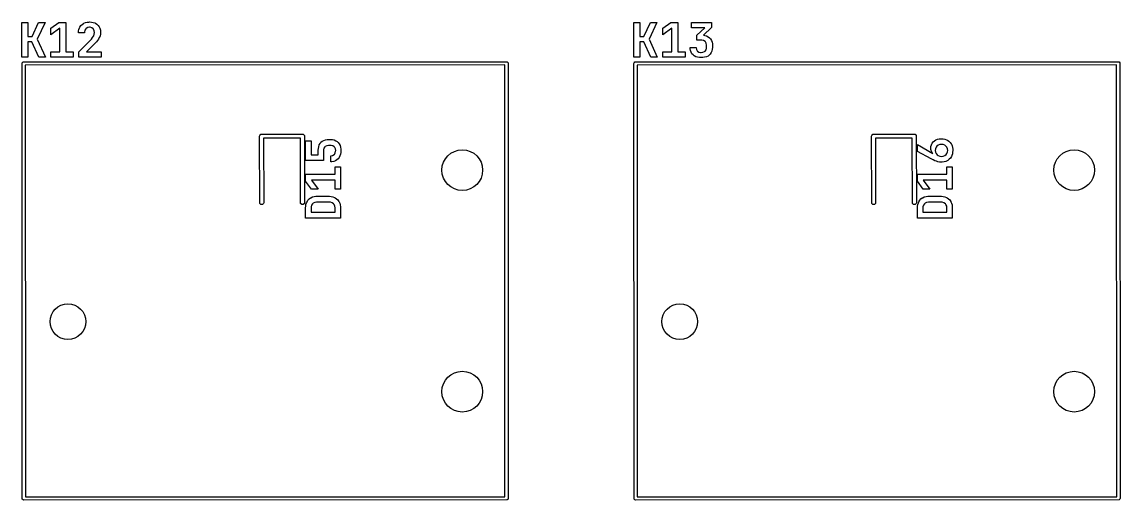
# Model space of a CAD drawing. Extents: x 0.7 to 11, y -6.1 to -1.6.
# Drawn here: x 8.923 to 10.195, y -2.23 to -1.676 of the extents above; entities that cross this region are included whole.
import ezdxf

# ---------------------------------------------------------------- set-up
doc = ezdxf.new("R2010")
doc.units = 0
doc.header["$MEASUREMENT"] = 0
doc.layers.add('BLACK', color=7, linetype='CONTINUOUS')

msp = doc.modelspace()

# ---------------------------------------------------------------- linework, layer by layer
at = {"layer": 'BLACK', "linetype": 'CONTINUOUS'}
for p, q in [((8.9231, -1.7171), (8.9231, -1.6769)), ((8.9231, -1.6769), (8.93, -1.6769)), ((8.93, -1.6769), (8.93, -1.6933)), ((8.9348, -1.6933), (8.9424, -1.6769)), ((8.9499, -1.6769), (8.9408, -1.6961)), ((8.9424, -1.6769), (8.9499, -1.6769)), ((8.9566, -1.6836), (8.9658, -1.6769)), ((8.9658, -1.6769), (8.974, -1.6769)), ((8.974, -1.6769), (8.974, -1.7109)), ((8.9927, -1.6792), (8.9944, -1.6781)), ((8.9944, -1.6781), (8.9947, -1.6779)), ((8.9947, -1.6779), (8.9966, -1.6771)), ((8.9966, -1.6771), (8.9985, -1.6766)), ((8.9985, -1.6766), (9.0006, -1.6764)), ((9.0006, -1.6764), (9.0015, -1.6763)), ((9.0015, -1.6763), (9.0036, -1.6765)), ((9.0036, -1.6765), (9.0055, -1.6768)), ((9.0055, -1.6768), (9.0075, -1.6775)), ((9.0075, -1.6775), (9.0082, -1.6778)), ((9.0082, -1.6778), (9.0098, -1.6789)), ((9.6318, -1.7171), (9.6318, -1.6769)), ((9.6318, -1.6769), (9.6387, -1.6769)), ((9.6387, -1.6769), (9.6387, -1.6933)), ((9.6434, -1.6933), (9.6511, -1.6769)), ((9.6585, -1.6769), (9.6495, -1.6961)), ((9.6511, -1.6769), (9.6585, -1.6769)), ((9.6652, -1.6836), (9.6745, -1.6769)), ((9.6745, -1.6769), (9.6826, -1.6769)), ((9.6826, -1.6769), (9.6826, -1.7109)), ((9.6984, -1.683), (9.6984, -1.6769)), ((9.6984, -1.6769), (9.7216, -1.6769)), ((9.7216, -1.6769), (9.7216, -1.6827)), ((8.9671, -1.6836), (8.9566, -1.6913)), ((8.9566, -1.6913), (8.9566, -1.6836)), ((8.9671, -1.7109), (8.9671, -1.6836)), ((8.9885, -1.6888), (8.9886, -1.6868)), ((8.9954, -1.6888), (8.9885, -1.6888)), ((8.9886, -1.6868), (8.989, -1.6849)), ((8.989, -1.6849), (8.9898, -1.683)), ((8.9898, -1.683), (8.9902, -1.6823)), ((8.9902, -1.6823), (8.9913, -1.6806)), ((8.9913, -1.6806), (8.9927, -1.6792)), ((8.9959, -1.686), (8.9954, -1.688)), ((8.9954, -1.688), (8.9954, -1.6888)), ((8.997, -1.6843), (8.9959, -1.686)), ((8.9975, -1.6838), (8.997, -1.6843)), ((8.9993, -1.6828), (8.9975, -1.6838)), ((9.0014, -1.6825), (8.9993, -1.6828)), ((9.002, -1.6825), (9.0014, -1.6825)), ((9.004, -1.6831), (9.002, -1.6825)), ((9.0056, -1.6842), (9.004, -1.6831)), ((9.006, -1.6848), (9.0056, -1.6842)), ((9.0069, -1.6866), (9.006, -1.6848)), ((9.0063, -1.6923), (9.0069, -1.6904)), ((9.0072, -1.6886), (9.0069, -1.6866)), ((9.0069, -1.6904), (9.0072, -1.6886)), ((9.0098, -1.6789), (9.0114, -1.6803)), ((9.0114, -1.6803), (9.0126, -1.682)), ((9.0126, -1.682), (9.0134, -1.6837)), ((9.0134, -1.6837), (9.014, -1.6857)), ((9.014, -1.6904), (9.0136, -1.6923)), ((9.014, -1.6857), (9.0142, -1.6878)), ((9.0142, -1.6882), (9.014, -1.6904)), ((9.0142, -1.6878), (9.0142, -1.6882)), ((9.6757, -1.6836), (9.6652, -1.6913)), ((9.6652, -1.6913), (9.6652, -1.6836)), ((9.6757, -1.7109), (9.6757, -1.6836)), ((9.7141, -1.683), (9.6984, -1.683)), ((9.7048, -1.6918), (9.7141, -1.683)), ((9.7216, -1.6827), (9.7124, -1.6916)), ((8.93, -1.6933), (8.9348, -1.6933)), ((8.9347, -1.6993), (8.93, -1.6993)), ((8.93, -1.6993), (8.93, -1.7171)), ((8.9426, -1.7171), (8.9347, -1.6993)), ((8.9408, -1.6961), (8.9503, -1.7171)), ((8.9891, -1.7109), (9.0036, -1.6961)), ((9.0079, -1.7008), (8.9978, -1.7109)), ((9.0036, -1.6961), (9.0049, -1.6945)), ((9.0049, -1.6945), (9.006, -1.6929)), ((9.006, -1.6929), (9.0063, -1.6923)), ((9.0093, -1.6994), (9.0079, -1.7008)), ((9.0106, -1.6977), (9.0093, -1.6994)), ((9.0118, -1.6962), (9.0106, -1.6977)), ((9.0127, -1.6944), (9.0118, -1.6962)), ((9.0128, -1.6942), (9.0127, -1.6944)), ((9.0136, -1.6923), (9.0128, -1.6942)), ((9.6387, -1.6933), (9.6434, -1.6933)), ((9.6434, -1.6993), (9.6387, -1.6993)), ((9.6387, -1.6993), (9.6387, -1.7171)), ((9.6513, -1.7171), (9.6434, -1.6993)), ((9.6495, -1.6961), (9.659, -1.7171)), ((9.7048, -1.6973), (9.7048, -1.6918)), ((9.7099, -1.6973), (9.7048, -1.6973)), ((9.7107, -1.6974), (9.7099, -1.6973)), ((9.7126, -1.6978), (9.7107, -1.6974)), ((9.7124, -1.6916), (9.714, -1.6919)), ((9.7143, -1.6989), (9.7126, -1.6978)), ((9.714, -1.6919), (9.7161, -1.6925)), ((9.7147, -1.6994), (9.7143, -1.6989)), ((9.7156, -1.7011), (9.7147, -1.6994)), ((9.7159, -1.7031), (9.7156, -1.7011)), ((9.7159, -1.7061), (9.7159, -1.7031)), ((9.7161, -1.6925), (9.7179, -1.6935)), ((9.7179, -1.6935), (9.7193, -1.6946)), ((9.7193, -1.6946), (9.7207, -1.696)), ((9.7207, -1.696), (9.7217, -1.6977)), ((9.7217, -1.6977), (9.7224, -1.6996)), ((9.7224, -1.6996), (9.7227, -1.7017)), ((9.7227, -1.7017), (9.7228, -1.7031)), ((9.7228, -1.7031), (9.7228, -1.7061)), ((8.9566, -1.7171), (8.9566, -1.7109)), ((8.9566, -1.7109), (8.9671, -1.7109)), ((8.974, -1.7109), (8.9824, -1.7109)), ((8.9824, -1.7109), (8.9824, -1.7171)), ((8.9891, -1.7171), (8.9891, -1.7109)), ((8.9978, -1.7109), (9.0147, -1.7109)), ((9.0147, -1.7109), (9.0147, -1.7171)), ((9.6653, -1.7171), (9.6653, -1.7109)), ((9.6653, -1.7109), (9.6757, -1.7109)), ((9.6826, -1.7109), (9.6911, -1.7109)), ((9.6911, -1.7109), (9.6911, -1.7171)), ((9.697, -1.7074), (9.697, -1.7061)), ((9.697, -1.7061), (9.7039, -1.7061)), ((9.6974, -1.7095), (9.697, -1.7074)), ((9.6981, -1.7114), (9.6974, -1.7095)), ((9.6991, -1.7131), (9.6981, -1.7114)), ((9.7004, -1.7146), (9.6991, -1.7131)), ((9.7018, -1.7156), (9.7004, -1.7146)), ((9.7037, -1.7166), (9.7018, -1.7156)), ((9.7057, -1.7172), (9.7037, -1.7166)), ((9.7039, -1.7061), (9.7042, -1.7081)), ((9.7042, -1.7081), (9.7052, -1.7099)), ((9.7052, -1.7099), (9.7055, -1.7102)), ((9.7055, -1.7102), (9.7071, -1.7112)), ((9.7071, -1.7112), (9.709, -1.7116)), ((9.709, -1.7116), (9.7099, -1.7117)), ((9.7099, -1.7117), (9.7118, -1.7114)), ((9.7118, -1.7114), (9.7136, -1.7107)), ((9.7136, -1.7107), (9.7143, -1.7102)), ((9.7158, -1.7167), (9.7137, -1.7173)), ((9.7143, -1.7102), (9.7154, -1.7085)), ((9.7154, -1.7085), (9.7159, -1.7066)), ((9.7177, -1.7158), (9.7158, -1.7167)), ((9.7159, -1.7066), (9.7159, -1.7061)), ((9.7193, -1.7146), (9.7177, -1.7158)), ((9.7203, -1.7135), (9.7193, -1.7146)), ((9.7214, -1.7119), (9.7203, -1.7135)), ((9.7222, -1.7101), (9.7214, -1.7119)), ((9.7226, -1.708), (9.7222, -1.7101)), ((9.7228, -1.7061), (9.7226, -1.708)), ((8.93, -1.7171), (8.9231, -1.7171)), ((8.9232, -1.7244), (8.9234, -1.7237)), ((8.9234, -2.2291), (8.9232, -1.7244)), ((8.9234, -1.7237), (8.9244, -1.7226)), ((8.9244, -1.7226), (9.4843, -1.7224)), ((9.4823, -1.7262), (8.927, -1.7264)), ((8.927, -1.7264), (8.9272, -2.2265)), ((8.9503, -1.7171), (8.9426, -1.7171)), ((8.9824, -1.7171), (8.9566, -1.7171)), ((9.0147, -1.7171), (8.9891, -1.7171)), ((9.4824, -2.2264), (9.4823, -1.7262)), ((9.4843, -1.7224), (9.485, -1.7226)), ((9.485, -1.7226), (9.4861, -1.7237)), ((9.4861, -1.7237), (9.4862, -2.2283)), ((9.6387, -1.7171), (9.6318, -1.7171)), ((9.6319, -1.7244), (9.632, -1.7237)), ((9.632, -2.2291), (9.6319, -1.7244)), ((9.632, -1.7237), (9.6331, -1.7226)), ((9.6331, -1.7226), (10.1929, -1.7224)), ((10.1909, -1.7262), (9.6357, -1.7264)), ((9.6357, -1.7264), (9.6358, -2.2265)), ((9.659, -1.7171), (9.6513, -1.7171)), ((9.6911, -1.7171), (9.6653, -1.7171)), ((9.7077, -1.7176), (9.7057, -1.7172)), ((9.7098, -1.7177), (9.7077, -1.7176)), ((9.7116, -1.7176), (9.7098, -1.7177)), ((9.7137, -1.7173), (9.7116, -1.7176)), ((10.1911, -2.2264), (10.1909, -1.7262)), ((10.1929, -1.7224), (10.1937, -1.7226)), ((10.1937, -1.7226), (10.1947, -1.7237)), ((10.1947, -1.7237), (10.1949, -2.2283)), ((9.1984, -1.8087), (9.1986, -1.8078)), ((9.1986, -1.8867), (9.1984, -1.8087)), ((9.1986, -1.8078), (9.1999, -1.8065)), ((9.1999, -1.8065), (9.248, -1.8063)), ((9.2457, -1.8109), (9.203, -1.811)), ((9.203, -1.811), (9.2031, -1.8858)), ((9.2458, -1.8867), (9.2457, -1.8109)), ((9.248, -1.8063), (9.2489, -1.8065)), ((9.2489, -1.8065), (9.2502, -1.8078)), ((9.2502, -1.8078), (9.2504, -1.8858)), ((9.2517, -1.837), (9.2517, -1.814)), ((9.2517, -1.814), (9.2579, -1.814)), ((9.2579, -1.814), (9.2579, -1.8304)), ((9.2674, -1.8189), (9.2684, -1.8171)), ((9.2684, -1.8171), (9.2694, -1.8158)), ((9.2694, -1.8158), (9.2709, -1.8145)), ((9.2709, -1.8145), (9.2726, -1.8136)), ((9.2726, -1.8136), (9.2745, -1.8129)), ((9.2745, -1.8129), (9.2767, -1.8126)), ((9.2767, -1.8126), (9.2781, -1.8126)), ((9.2781, -1.8126), (9.2807, -1.8126)), ((9.2807, -1.8126), (9.2827, -1.8127)), ((9.2827, -1.8127), (9.2848, -1.8131)), ((9.2848, -1.8131), (9.2867, -1.8139)), ((9.2867, -1.8139), (9.2883, -1.815)), ((9.2883, -1.815), (9.2893, -1.816)), ((9.2893, -1.816), (9.2906, -1.8176)), ((9.2906, -1.8176), (9.2915, -1.8195)), ((9.9071, -1.8087), (9.9073, -1.8078)), ((9.9073, -1.8867), (9.9071, -1.8087)), ((9.9073, -1.8078), (9.9085, -1.8065)), ((9.9085, -1.8065), (9.9567, -1.8063)), ((9.9543, -1.8109), (9.9116, -1.811)), ((9.9116, -1.811), (9.9118, -1.8858)), ((9.9545, -1.8867), (9.9543, -1.8109)), ((9.9567, -1.8063), (9.9576, -1.8065)), ((9.9576, -1.8065), (9.9589, -1.8078)), ((9.9589, -1.8078), (9.9591, -1.8858)), ((9.9604, -1.8263), (9.9604, -1.8185)), ((9.9604, -1.8185), (9.9781, -1.8288)), ((9.9764, -1.8187), (9.9773, -1.8168)), ((9.9773, -1.8168), (9.9784, -1.8153)), ((9.9784, -1.8153), (9.9799, -1.8139)), ((9.9799, -1.8139), (9.9815, -1.813)), ((9.9815, -1.813), (9.9833, -1.8122)), ((9.9833, -1.8122), (9.9854, -1.8118)), ((9.9862, -1.8185), (9.9843, -1.8192)), ((9.9854, -1.8118), (9.9873, -1.8116)), ((9.9881, -1.8184), (9.9862, -1.8185)), ((9.9873, -1.8116), (9.988, -1.8116)), ((9.988, -1.8116), (9.9902, -1.8117)), ((9.99, -1.8185), (9.9881, -1.8184)), ((9.9919, -1.8192), (9.99, -1.8185)), ((9.9902, -1.8117), (9.9921, -1.8121)), ((9.9921, -1.8121), (9.994, -1.8128)), ((9.994, -1.8128), (9.9949, -1.8133)), ((9.9949, -1.8133), (9.9967, -1.8145)), ((9.9967, -1.8145), (9.9981, -1.8159)), ((9.9981, -1.8159), (9.9993, -1.8176)), ((9.9993, -1.8176), (9.9995, -1.818)), ((9.9995, -1.818), (10.0003, -1.8198)), ((9.2579, -1.8304), (9.2663, -1.8304)), ((9.2663, -1.825), (9.2664, -1.8229)), ((9.2663, -1.8304), (9.2663, -1.825)), ((9.2664, -1.8229), (9.2668, -1.8209)), ((9.2668, -1.8209), (9.2674, -1.8189)), ((9.2728, -1.8227), (9.2724, -1.8246)), ((9.2724, -1.8246), (9.2724, -1.8253)), ((9.2724, -1.8253), (9.2724, -1.837)), ((9.2739, -1.821), (9.2728, -1.8227)), ((9.2743, -1.8206), (9.2739, -1.821)), ((9.2761, -1.8197), (9.2743, -1.8206)), ((9.2781, -1.8194), (9.2761, -1.8197)), ((9.2807, -1.8194), (9.2781, -1.8194)), ((9.2812, -1.8195), (9.2807, -1.8194)), ((9.2809, -1.8315), (9.2829, -1.8311)), ((9.2833, -1.8199), (9.2812, -1.8195)), ((9.2829, -1.8311), (9.2847, -1.8301)), ((9.2849, -1.821), (9.2833, -1.8199)), ((9.2847, -1.8301), (9.285, -1.8298)), ((9.2855, -1.8217), (9.2849, -1.821)), ((9.285, -1.8298), (9.286, -1.8281)), ((9.2862, -1.8235), (9.2855, -1.8217)), ((9.286, -1.8281), (9.2864, -1.8262)), ((9.2865, -1.8254), (9.2862, -1.8235)), ((9.2864, -1.8262), (9.2865, -1.8254)), ((9.292, -1.8295), (9.2914, -1.8316)), ((9.2915, -1.8195), (9.2921, -1.8216)), ((9.2924, -1.8275), (9.292, -1.8295)), ((9.2921, -1.8216), (9.2924, -1.8236)), ((9.2924, -1.8236), (9.2925, -1.8254)), ((9.2925, -1.8254), (9.2924, -1.8275)), ((9.9762, -1.835), (9.9604, -1.8263)), ((9.9757, -1.8227), (9.9759, -1.8207)), ((9.9759, -1.8243), (9.9757, -1.8227)), ((9.9759, -1.8207), (9.9764, -1.8187)), ((9.9761, -1.8252), (9.9759, -1.8243)), ((9.9764, -1.8262), (9.9761, -1.8252)), ((9.9769, -1.8272), (9.9764, -1.8262)), ((9.9782, -1.8286), (9.9769, -1.8272)), ((9.9781, -1.8288), (9.9782, -1.8286)), ((9.9811, -1.8235), (9.9809, -1.8252)), ((9.9809, -1.8252), (9.9811, -1.8271)), ((9.9818, -1.8216), (9.9811, -1.8235)), ((9.9811, -1.8271), (9.9818, -1.8288)), ((9.9827, -1.8204), (9.9818, -1.8216)), ((9.9818, -1.8288), (9.983, -1.8303)), ((9.9843, -1.8192), (9.9827, -1.8204)), ((9.983, -1.8303), (9.9843, -1.8312)), ((9.9843, -1.8312), (9.9862, -1.8319)), ((9.9901, -1.8319), (9.9919, -1.8312)), ((9.9932, -1.8201), (9.9919, -1.8192)), ((9.9919, -1.8312), (9.9935, -1.83)), ((9.9944, -1.8216), (9.9932, -1.8201)), ((9.9935, -1.83), (9.9944, -1.8288)), ((9.9951, -1.8233), (9.9944, -1.8216)), ((9.9944, -1.8288), (9.9951, -1.8269)), ((9.9953, -1.8252), (9.9951, -1.8233)), ((9.9951, -1.8269), (9.9953, -1.8252)), ((10, -1.8312), (9.9995, -1.8324)), ((10.0007, -1.8293), (10, -1.8312)), ((10.0003, -1.8198), (10.0008, -1.8218)), ((10.001, -1.8272), (10.0007, -1.8293)), ((10.0008, -1.8218), (10.0011, -1.8239)), ((10.0011, -1.8252), (10.001, -1.8272)), ((10.0011, -1.8239), (10.0011, -1.8252)), ((9.2724, -1.837), (9.2517, -1.837)), ((9.2809, -1.8384), (9.2809, -1.8315)), ((9.2822, -1.8383), (9.2809, -1.8384)), ((9.2843, -1.8379), (9.2822, -1.8383)), ((9.2862, -1.8372), (9.2843, -1.8379)), ((9.2879, -1.8362), (9.2862, -1.8372)), ((9.2894, -1.8348), (9.2879, -1.8362)), ((9.2904, -1.8334), (9.2894, -1.8348)), ((9.2914, -1.8316), (9.2904, -1.8334)), ((9.9768, -1.8353), (9.9762, -1.835)), ((9.9785, -1.8362), (9.9768, -1.8353)), ((9.9805, -1.8371), (9.9785, -1.8362)), ((9.9824, -1.8378), (9.9805, -1.8371)), ((9.9838, -1.8383), (9.9824, -1.8378)), ((9.9858, -1.8387), (9.9838, -1.8383)), ((9.9878, -1.8388), (9.9858, -1.8387)), ((9.9862, -1.8319), (9.9881, -1.8321)), ((9.989, -1.8388), (9.9878, -1.8388)), ((9.9881, -1.8321), (9.9901, -1.8319)), ((9.9911, -1.8385), (9.989, -1.8388)), ((9.9931, -1.838), (9.9911, -1.8385)), ((9.9948, -1.8372), (9.9931, -1.838)), ((9.9954, -1.8368), (9.9948, -1.8372)), ((9.997, -1.8355), (9.9954, -1.8368)), ((9.9984, -1.834), (9.997, -1.8355)), ((9.9995, -1.8324), (9.9984, -1.834)), ((9.2517, -1.8609), (9.2517, -1.8528)), ((9.2517, -1.8528), (9.2857, -1.8528)), ((9.2857, -1.8528), (9.2857, -1.8444)), ((9.2857, -1.8444), (9.2919, -1.8444)), ((9.2919, -1.8444), (9.2919, -1.8702)), ((9.9604, -1.8609), (9.9604, -1.8528)), ((9.9604, -1.8528), (9.9944, -1.8528)), ((9.9944, -1.8528), (9.9944, -1.8444)), ((9.9944, -1.8444), (10.0006, -1.8444)), ((10.0006, -1.8444), (10.0006, -1.8702)), ((9.2584, -1.8702), (9.2517, -1.8609)), ((9.2857, -1.8597), (9.2584, -1.8597)), ((9.2584, -1.8597), (9.2661, -1.8702)), ((9.2857, -1.8702), (9.2857, -1.8597)), ((9.967, -1.8702), (9.9604, -1.8609)), ((9.9944, -1.8597), (9.967, -1.8597)), ((9.967, -1.8597), (9.9747, -1.8702)), ((9.9944, -1.8702), (9.9944, -1.8597)), ((9.2543, -1.8829), (9.2557, -1.8814)), ((9.2557, -1.8814), (9.2573, -1.8802)), ((9.2573, -1.8802), (9.2576, -1.88)), ((9.2576, -1.88), (9.2595, -1.8791)), ((9.2661, -1.8702), (9.2584, -1.8702)), ((9.2595, -1.8791), (9.2615, -1.8786)), ((9.2615, -1.8786), (9.2635, -1.8783)), ((9.2635, -1.8783), (9.2642, -1.8783)), ((9.2642, -1.8783), (9.2793, -1.8783)), ((9.2793, -1.8783), (9.2814, -1.8784)), ((9.2814, -1.8784), (9.2833, -1.8788)), ((9.2833, -1.8788), (9.2852, -1.8796)), ((9.2852, -1.8796), (9.286, -1.88)), ((9.2919, -1.8702), (9.2857, -1.8702)), ((9.286, -1.88), (9.2876, -1.8812)), ((9.2876, -1.8812), (9.289, -1.8826)), ((9.963, -1.8829), (9.9643, -1.8814)), ((9.9643, -1.8814), (9.9659, -1.8802)), ((9.9659, -1.8802), (9.9663, -1.88)), ((9.9663, -1.88), (9.9681, -1.8791)), ((9.9747, -1.8702), (9.967, -1.8702)), ((9.9681, -1.8791), (9.9702, -1.8786)), ((9.9702, -1.8786), (9.9722, -1.8783)), ((9.9722, -1.8783), (9.9729, -1.8783)), ((9.9729, -1.8783), (9.988, -1.8783)), ((9.988, -1.8783), (9.99, -1.8784)), ((9.99, -1.8784), (9.9919, -1.8788)), ((9.9919, -1.8788), (9.9939, -1.8796)), ((9.9939, -1.8796), (9.9946, -1.88)), ((10.0006, -1.8702), (9.9944, -1.8702)), ((9.9946, -1.88), (9.9963, -1.8812)), ((9.9963, -1.8812), (9.9977, -1.8826)), ((9.1999, -1.888), (9.1986, -1.8867)), ((9.2017, -1.888), (9.1999, -1.888)), ((9.203, -1.8867), (9.2017, -1.888)), ((9.2031, -1.8858), (9.203, -1.8867)), ((9.2471, -1.888), (9.2458, -1.8867)), ((9.2489, -1.888), (9.2471, -1.888)), ((9.2502, -1.8867), (9.2489, -1.888)), ((9.2504, -1.8858), (9.2502, -1.8867)), ((9.2517, -1.8917), (9.2518, -1.8898)), ((9.2517, -1.9037), (9.2517, -1.8917)), ((9.2518, -1.8898), (9.2521, -1.8877)), ((9.2521, -1.8877), (9.2527, -1.8858)), ((9.2527, -1.8858), (9.2533, -1.8847)), ((9.2533, -1.8847), (9.2543, -1.8829)), ((9.258, -1.8905), (9.2579, -1.8917)), ((9.2579, -1.8917), (9.2579, -1.8968)), ((9.2585, -1.8886), (9.258, -1.8905)), ((9.2596, -1.887), (9.2585, -1.8886)), ((9.2604, -1.8863), (9.2596, -1.887)), ((9.2622, -1.8855), (9.2604, -1.8863)), ((9.2642, -1.8852), (9.2622, -1.8855)), ((9.2793, -1.8852), (9.2642, -1.8852)), ((9.2804, -1.8853), (9.2793, -1.8852)), ((9.2824, -1.8858), (9.2804, -1.8853)), ((9.284, -1.887), (9.2824, -1.8858)), ((9.2847, -1.8878), (9.284, -1.887)), ((9.2855, -1.8897), (9.2847, -1.8878)), ((9.2857, -1.8917), (9.2855, -1.8897)), ((9.2857, -1.8968), (9.2857, -1.8917)), ((9.289, -1.8826), (9.2902, -1.8843)), ((9.2902, -1.8843), (9.2904, -1.8847)), ((9.2904, -1.8847), (9.2911, -1.8864)), ((9.2911, -1.8864), (9.2916, -1.8884)), ((9.2916, -1.8884), (9.2919, -1.8905)), ((9.2919, -1.8905), (9.2919, -1.8917)), ((9.2919, -1.8917), (9.2919, -1.9037)), ((9.9085, -1.888), (9.9073, -1.8867)), ((9.9104, -1.888), (9.9085, -1.888)), ((9.9116, -1.8867), (9.9104, -1.888)), ((9.9118, -1.8858), (9.9116, -1.8867)), ((9.9558, -1.888), (9.9545, -1.8867)), ((9.9576, -1.888), (9.9558, -1.888)), ((9.9589, -1.8867), (9.9576, -1.888)), ((9.9591, -1.8858), (9.9589, -1.8867)), ((9.9604, -1.8917), (9.9605, -1.8898)), ((9.9604, -1.9037), (9.9604, -1.8917)), ((9.9605, -1.8898), (9.9608, -1.8877)), ((9.9608, -1.8877), (9.9614, -1.8858)), ((9.9614, -1.8858), (9.9619, -1.8847)), ((9.9619, -1.8847), (9.963, -1.8829)), ((9.9666, -1.8905), (9.9665, -1.8917)), ((9.9665, -1.8917), (9.9665, -1.8968)), ((9.9672, -1.8886), (9.9666, -1.8905)), ((9.9683, -1.887), (9.9672, -1.8886)), ((9.9691, -1.8863), (9.9683, -1.887)), ((9.9709, -1.8855), (9.9691, -1.8863)), ((9.9729, -1.8852), (9.9709, -1.8855)), ((9.988, -1.8852), (9.9729, -1.8852)), ((9.989, -1.8853), (9.988, -1.8852)), ((9.991, -1.8858), (9.989, -1.8853)), ((9.9927, -1.887), (9.991, -1.8858)), ((9.9933, -1.8878), (9.9927, -1.887)), ((9.9942, -1.8897), (9.9933, -1.8878)), ((9.9944, -1.8917), (9.9942, -1.8897)), ((9.9944, -1.8968), (9.9944, -1.8917)), ((9.9977, -1.8826), (9.9988, -1.8843)), ((9.9988, -1.8843), (9.999, -1.8847)), ((9.999, -1.8847), (9.9998, -1.8864)), ((9.9998, -1.8864), (10.0003, -1.8884)), ((10.0003, -1.8884), (10.0006, -1.8905)), ((10.0006, -1.8905), (10.0006, -1.8917)), ((10.0006, -1.8917), (10.0006, -1.9037)), ((9.2919, -1.9037), (9.2517, -1.9037)), ((9.2579, -1.8968), (9.2857, -1.8968)), ((10.0006, -1.9037), (9.9604, -1.9037)), ((9.9665, -1.8968), (9.9944, -1.8968)), ((8.9244, -2.2302), (8.9234, -2.2291)), ((8.9252, -2.2303), (8.9244, -2.2302)), ((9.485, -2.2302), (8.9252, -2.2303)), ((8.9272, -2.2265), (9.4824, -2.2264)), ((9.4861, -2.2291), (9.485, -2.2302)), ((9.4862, -2.2283), (9.4861, -2.2291)), ((9.6331, -2.2302), (9.632, -2.2291)), ((9.6339, -2.2303), (9.6331, -2.2302)), ((10.1937, -2.2302), (9.6339, -2.2303)), ((9.6358, -2.2265), (10.1911, -2.2264)), ((10.1947, -2.2291), (10.1937, -2.2302)), ((10.1949, -2.2283), (10.1947, -2.2291))]:
    msp.add_line(p, q, dxfattribs=at)
at = {"layer": 'BLACK'}
for centre, radius in [((9.4331, -1.848), 0.0236), ((10.1417, -1.848), 0.0236), ((8.9764, -2.0236), 0.0207), ((9.685, -2.0236), 0.0207), ((9.4331, -2.1047), 0.0236), ((10.1417, -2.1047), 0.0236)]:
    msp.add_circle(centre, radius, dxfattribs=at)

doc.saveas('drawing.dxf')
